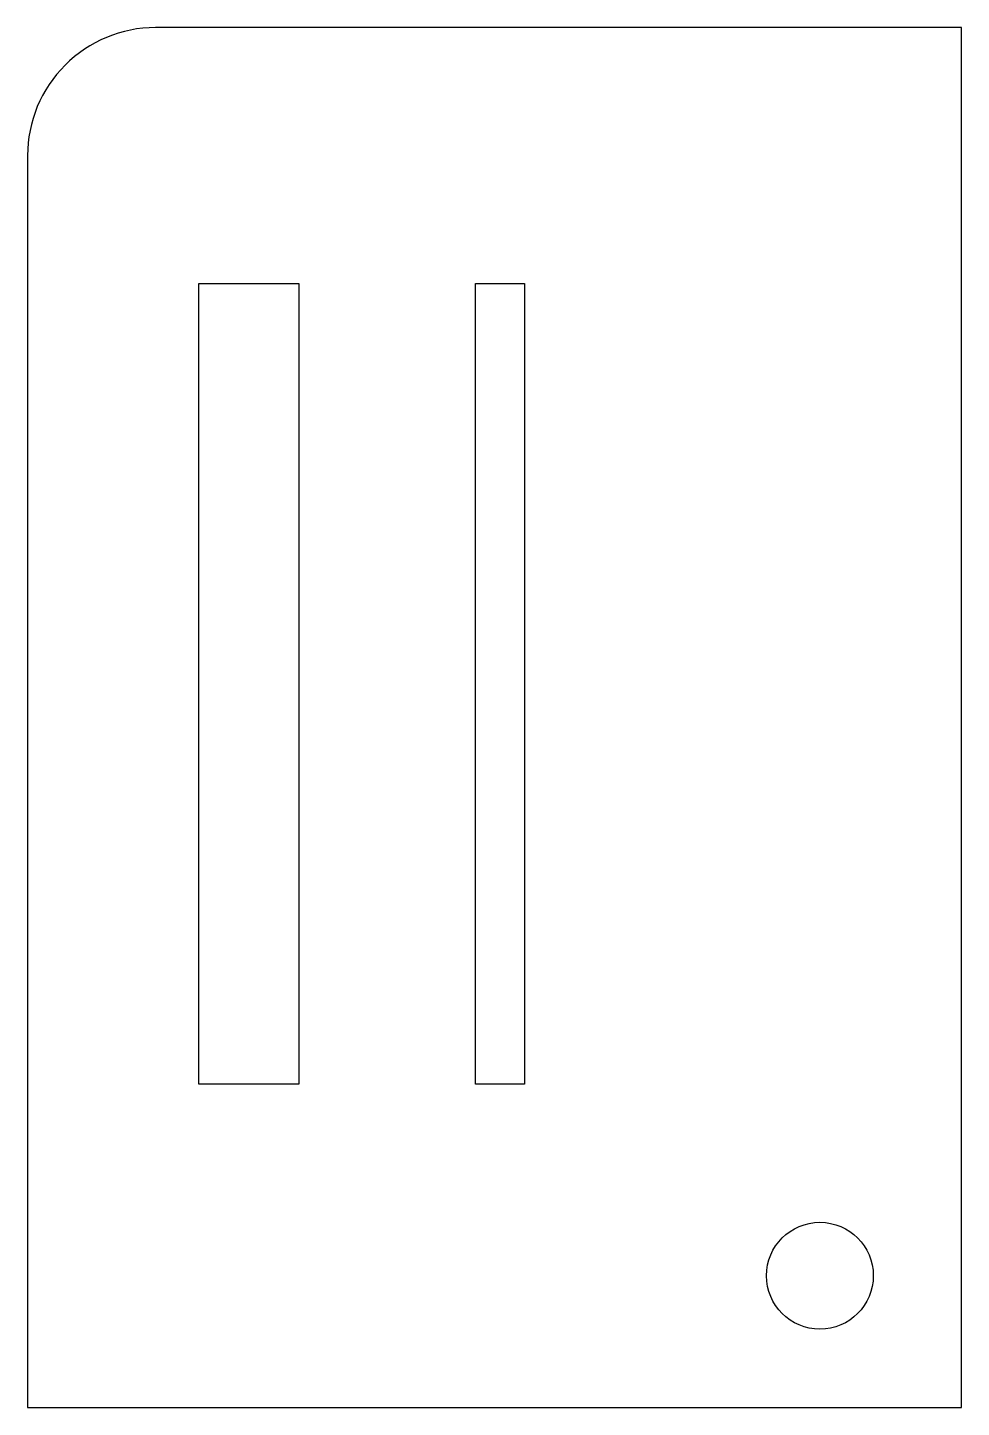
# Model space of a CAD drawing. Header units: millimetres. Extents: x -104.8 to -49.7, y -86.8 to -5.4.
import ezdxf

# ---------------------------------------------------------------- set-up
doc = ezdxf.new("R2010")
doc.units = ezdxf.units.MM
doc.layers.add('CUTOUTS', color=1, linetype='CONTINUOUS')
doc.layers.add('PERIMETER', color=5, linetype='CONTINUOUS')

msp = doc.modelspace()

# ---------------------------------------------------------------- linework, layer by layer
at = {"layer": 'CUTOUTS'}
for points in [[(-94.672, -67.76), (-94.672, -20.55), (-88.772, -20.55), (-88.772, -67.76)], [(-78.352, -67.76), (-78.352, -20.55), (-75.452, -20.55), (-75.452, -67.76)]]:
    msp.add_lwpolyline(points, close=True, dxfattribs=at)
msp.add_circle((-58.022, -79.054), 3.15, dxfattribs=at)
at = {"layer": 'PERIMETER'}
msp.add_lwpolyline([(-88.772, -5.45), (-88.772, -5.45), (-94.672, -5.45), (-94.672, -5.45), (-97.222, -5.45, 0.414214), (-104.772, -13), (-104.772, -86.818), (-75.672, -86.818), (-75.672, -86.818), (-49.672, -86.818), (-49.672, -5.45), (-75.772, -5.45), (-75.772, -5.45), (-78.672, -5.45), (-78.672, -5.45)], format="xyb", close=True, dxfattribs=at)

doc.saveas('drawing.dxf')
